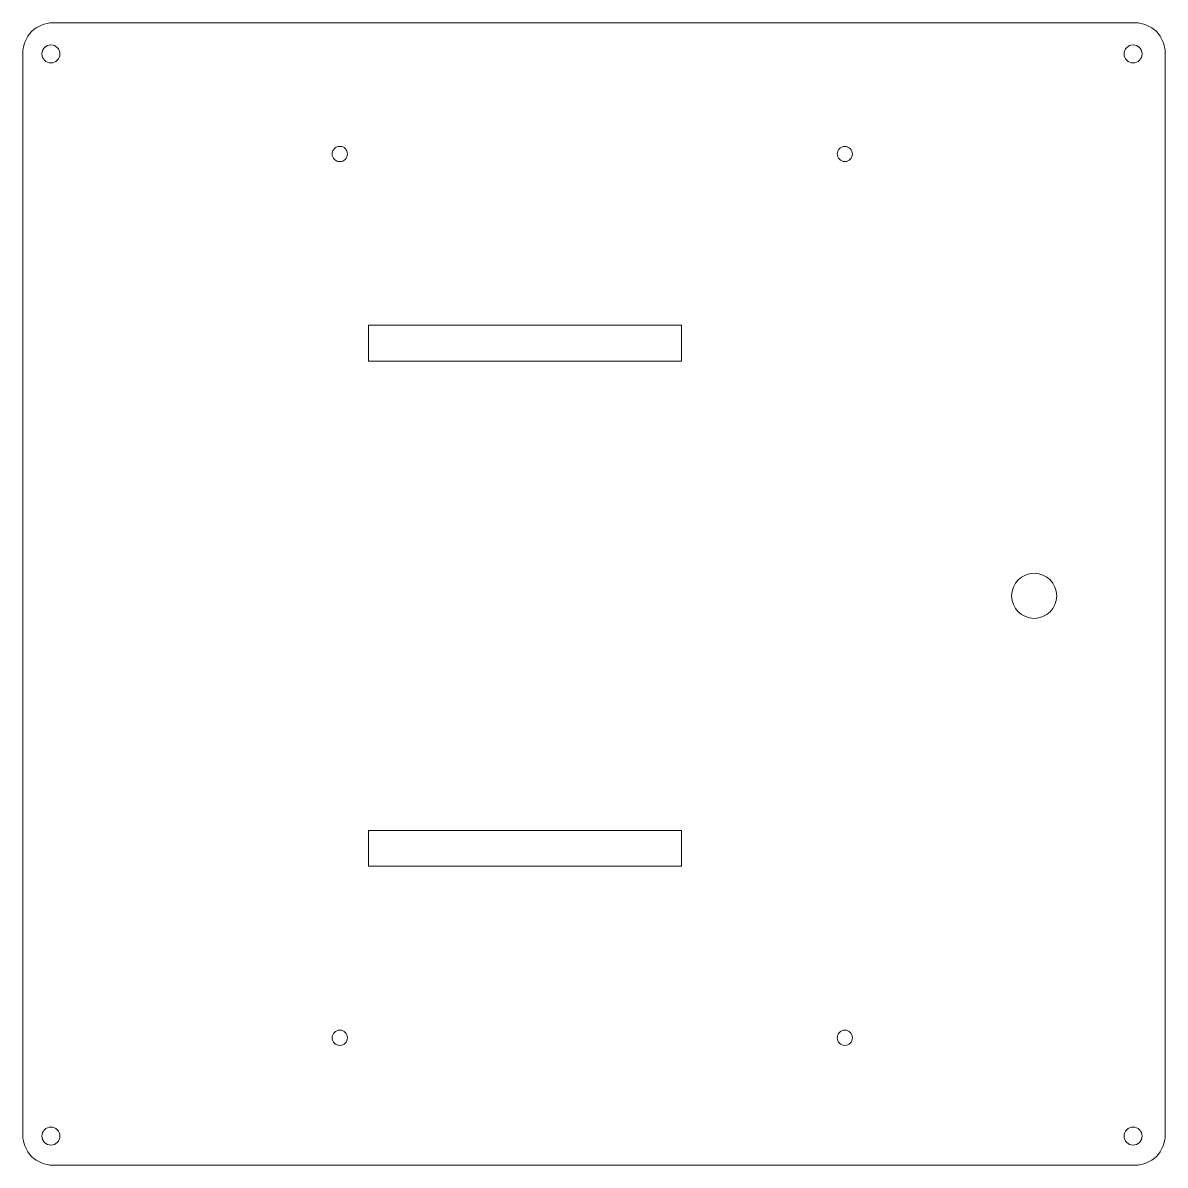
# Model space of a CAD drawing. Header units: millimetres. Extents: x -95 to 95, y -95 to 95.
import ezdxf

# ---------------------------------------------------------------- set-up
doc = ezdxf.new("R2010")
doc.units = ezdxf.units.MM

msp = doc.modelspace()

# ---------------------------------------------------------------- linework, layer by layer
at = {"color": 1, "lineweight": 5, "true_color": 0xff0000, "flags": 128}
msp.add_lwpolyline([(95, -90), (95, 90, 0.414214), (90, 95), (-90, 95, 0.414214), (-95, 90), (-95, -90, 0.414214), (-90, -95), (90, -95, 0.414214)], format="xyb", close=True, dxfattribs=at)
for points in [[(-37.5, 38.74), (-37.5, 44.69), (14.55, 44.69), (14.55, 38.74)], [(-37.48, -45.26), (-37.48, -39.31), (14.55, -39.31), (14.55, -45.26)]]:
    msp.add_lwpolyline(points, close=True, dxfattribs=at)
at = {"color": 1, "lineweight": 5, "true_color": 0xff0000}
for centre, radius in [((-90.33, 89.84), 1.5), ((89.67, 89.84), 1.5), ((-42.28, 73.19), 1.27), ((41.72, 73.19), 1.25), ((73.22, -0.31), 3.75), ((-42.28, -73.81), 1.27), ((41.72, -73.81), 1.27), ((-90.33, -90.16), 1.5), ((89.67, -90.16), 1.5)]:
    msp.add_circle(centre, radius, dxfattribs=at)

doc.saveas('drawing.dxf')
